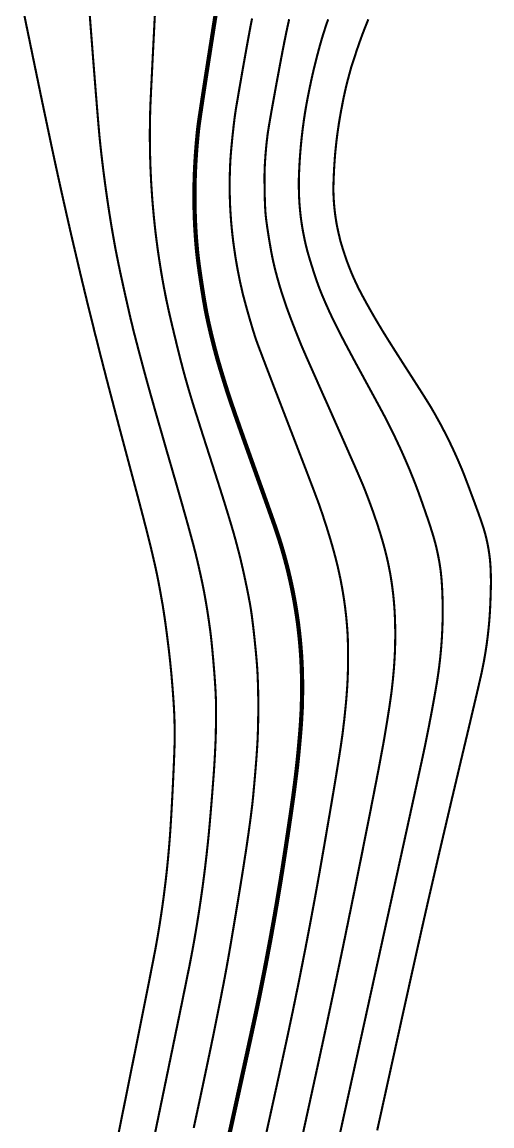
# Model space of a CAD drawing. Extents: x 36524600 to 36525730, y 2746759 to 2747713.
# Drawn here: x 36525146.81 to 36525163.56, y 2747633.97 to 2747673.29 of the extents above; entities that cross this region are included whole.
import ezdxf

# ---------------------------------------------------------------- set-up
doc = ezdxf.new("R2010")
doc.units = 0
doc.header["$LTSCALE"] = 1000
doc.header["$MEASUREMENT"] = 0
doc.layers.add('DGX', color=251, linetype='Continuous')

# ---------------------------------------------------------------- blocks, each defined once
blk = doc.blocks.new('dxt')
at = {"layer": 'DGX', "color": 253, "linetype": 'Continuous', "flags": 128}
for points, const_width in [([(36525159.155, 2747673.393), (36525159.111, 2747673.284), (36525159.064, 2747673.167), (36525159.016, 2747673.045), (36525158.969, 2747672.924), (36525158.923, 2747672.802), (36525158.879, 2747672.68), (36525158.835, 2747672.557), (36525158.792, 2747672.434), (36525158.75, 2747672.311), (36525158.709, 2747672.187), (36525158.671, 2747672.071), (36525158.638, 2747671.97), (36525158.61, 2747671.885), (36525158.587, 2747671.815), (36525158.569, 2747671.76), (36525158.557, 2747671.721), (36525158.549, 2747671.697), (36525158.546, 2747671.689), (36525158.545, 2747671.684), (36525158.541, 2747671.672), (36525158.536, 2747671.651), (36525158.528, 2747671.623), (36525158.518, 2747671.587), (36525158.506, 2747671.544), (36525158.492, 2747671.492), (36525158.476, 2747671.433), (36525158.459, 2747671.37), (36525158.442, 2747671.306), (36525158.425, 2747671.243), (36525158.409, 2747671.18), (36525158.393, 2747671.116), (36525158.377, 2747671.053), (36525158.361, 2747670.989), (36525158.346, 2747670.925), (36525158.33, 2747670.857), (36525158.313, 2747670.781), (36525158.295, 2747670.697), (36525158.275, 2747670.605), (36525158.255, 2747670.505), (36525158.234, 2747670.396), (36525158.211, 2747670.28), (36525158.187, 2747670.155), (36525158.163, 2747670.026), (36525158.141, 2747669.897), (36525158.119, 2747669.768), (36525158.098, 2747669.638), (36525158.079, 2747669.508), (36525158.06, 2747669.378), (36525158.043, 2747669.247), (36525158.026, 2747669.117), (36525158.011, 2747668.986), (36525157.997, 2747668.854), (36525157.983, 2747668.723), (36525157.971, 2747668.591), (36525157.96, 2747668.459), (36525157.951, 2747668.326), (36525157.942, 2747668.194), (36525157.934, 2747668.061), (36525157.928, 2747667.932), (36525157.922, 2747667.812), (36525157.918, 2747667.7), (36525157.914, 2747667.597), (36525157.911, 2747667.502), (36525157.91, 2747667.416), (36525157.91, 2747667.339), (36525157.91, 2747667.27), (36525157.911, 2747667.205), (36525157.913, 2747667.14), (36525157.916, 2747667.076), (36525157.919, 2747667.011), (36525157.923, 2747666.947), (36525157.927, 2747666.883), (36525157.932, 2747666.818), (36525157.937, 2747666.754), (36525157.943, 2747666.689), (36525157.95, 2747666.625), (36525157.957, 2747666.561), (36525157.965, 2747666.497), (36525157.973, 2747666.433), (36525157.982, 2747666.369), (36525157.991, 2747666.305), (36525158.002, 2747666.241), (36525158.012, 2747666.177), (36525158.023, 2747666.114), (36525158.035, 2747666.05), (36525158.048, 2747665.987), (36525158.061, 2747665.924), (36525158.074, 2747665.86), (36525158.088, 2747665.797), (36525158.103, 2747665.734), (36525158.117, 2747665.675), (36525158.129, 2747665.624), (36525158.139, 2747665.581), (36525158.148, 2747665.546), (36525158.154, 2747665.518), (36525158.159, 2747665.498), (36525158.162, 2747665.486), (36525158.163, 2747665.482), (36525158.164, 2747665.478), (36525158.168, 2747665.467), (36525158.174, 2747665.447), (36525158.182, 2747665.42), (36525158.193, 2747665.385), (36525158.206, 2747665.343), (36525158.221, 2747665.292), (36525158.239, 2747665.234), (36525158.258, 2747665.172), (36525158.278, 2747665.111), (36525158.298, 2747665.049), (36525158.318, 2747664.988), (36525158.339, 2747664.926), (36525158.36, 2747664.865), (36525158.382, 2747664.804), (36525158.404, 2747664.743), (36525158.427, 2747664.683), (36525158.45, 2747664.622), (36525158.473, 2747664.562), (36525158.497, 2747664.502), (36525158.521, 2747664.442), (36525158.546, 2747664.382), (36525158.571, 2747664.322), (36525158.597, 2747664.263), (36525158.622, 2747664.203), (36525158.649, 2747664.144), (36525158.676, 2747664.085), (36525158.703, 2747664.026), (36525158.73, 2747663.968), (36525158.758, 2747663.909), (36525158.786, 2747663.851), (36525158.815, 2747663.793), (36525158.846, 2747663.732), (36525158.882, 2747663.664), (36525158.921, 2747663.588), (36525158.966, 2747663.506), (36525159.014, 2747663.417), (36525159.067, 2747663.321), (36525159.124, 2747663.218), (36525159.186, 2747663.108), (36525159.249, 2747662.995), (36525159.314, 2747662.882), (36525159.379, 2747662.77), (36525159.445, 2747662.658), (36525159.511, 2747662.546), (36525159.578, 2747662.435), (36525159.645, 2747662.323), (36525159.713, 2747662.213), (36525159.787, 2747662.093), (36525159.873, 2747661.956), (36525159.97, 2747661.802), (36525160.079, 2747661.63), (36525160.2, 2747661.44), (36525160.332, 2747661.233), (36525160.476, 2747661.008), (36525160.632, 2747660.766), (36525160.785, 2747660.527), (36525160.922, 2747660.313), (36525161.043, 2747660.124), (36525161.147, 2747659.96), (36525161.235, 2747659.82), (36525161.307, 2747659.705), (36525161.363, 2747659.615), (36525161.402, 2747659.549), (36525161.433, 2747659.496), (36525161.464, 2747659.443), (36525161.495, 2747659.389), (36525161.526, 2747659.336), (36525161.556, 2747659.282), (36525161.586, 2747659.228), (36525161.616, 2747659.174), (36525161.646, 2747659.12), (36525161.676, 2747659.066), (36525161.705, 2747659.012), (36525161.735, 2747658.958), (36525161.764, 2747658.904), (36525161.792, 2747658.849), (36525161.821, 2747658.795), (36525161.85, 2747658.74), (36525161.878, 2747658.685), (36525161.906, 2747658.63), (36525161.934, 2747658.575), (36525161.962, 2747658.52), (36525161.989, 2747658.465), (36525162.017, 2747658.41), (36525162.044, 2747658.354), (36525162.071, 2747658.299), (36525162.098, 2747658.243), (36525162.124, 2747658.188), (36525162.15, 2747658.132), (36525162.177, 2747658.076), (36525162.203, 2747658.02), (36525162.229, 2747657.964), (36525162.254, 2747657.908), (36525162.28, 2747657.852), (36525162.305, 2747657.796), (36525162.33, 2747657.739), (36525162.355, 2747657.683), (36525162.379, 2747657.627), (36525162.404, 2747657.57), (36525162.428, 2747657.513), (36525162.452, 2747657.457), (36525162.476, 2747657.4), (36525162.5, 2747657.343), (36525162.526, 2747657.277), (36525162.559, 2747657.195), (36525162.598, 2747657.095), (36525162.642, 2747656.978), (36525162.693, 2747656.845), (36525162.75, 2747656.694), (36525162.812, 2747656.526), (36525162.881, 2747656.341), (36525162.95, 2747656.156), (36525163.012, 2747655.987), (36525163.068, 2747655.834), (36525163.117, 2747655.697), (36525163.16, 2747655.576), (36525163.196, 2747655.472), (36525163.226, 2747655.383), (36525163.249, 2747655.311), (36525163.269, 2747655.247), (36525163.288, 2747655.182), (36525163.307, 2747655.118), (36525163.324, 2747655.053), (36525163.341, 2747654.988), (36525163.358, 2747654.922), (36525163.373, 2747654.857), (36525163.388, 2747654.791), (36525163.402, 2747654.725), (36525163.415, 2747654.659), (36525163.427, 2747654.593), (36525163.439, 2747654.527), (36525163.45, 2747654.46), (36525163.46, 2747654.394), (36525163.469, 2747654.327), (36525163.478, 2747654.26), (36525163.486, 2747654.194), (36525163.493, 2747654.127), (36525163.499, 2747654.06), (36525163.505, 2747653.993), (36525163.509, 2747653.926), (36525163.513, 2747653.858), (36525163.517, 2747653.791), (36525163.519, 2747653.724), (36525163.521, 2747653.657), (36525163.523, 2747653.59), (36525163.524, 2747653.524), (36525163.525, 2747653.458), (36525163.525, 2747653.393), (36525163.525, 2747653.328), (36525163.525, 2747653.263), (36525163.524, 2747653.199), (36525163.523, 2747653.133), (36525163.521, 2747653.062), (36525163.519, 2747652.987), (36525163.517, 2747652.908), (36525163.514, 2747652.824), (36525163.511, 2747652.735), (36525163.507, 2747652.642), (36525163.503, 2747652.545), (36525163.499, 2747652.445), (36525163.494, 2747652.346), (36525163.488, 2747652.246), (36525163.481, 2747652.147), (36525163.474, 2747652.048), (36525163.466, 2747651.948), (36525163.457, 2747651.849), (36525163.448, 2747651.75), (36525163.438, 2747651.651), (36525163.427, 2747651.552), (36525163.416, 2747651.453), (36525163.404, 2747651.354), (36525163.391, 2747651.255), (36525163.378, 2747651.156), (36525163.364, 2747651.058), (36525163.349, 2747650.959), (36525163.333, 2747650.861), (36525163.317, 2747650.762), (36525163.3, 2747650.664), (36525163.283, 2747650.566), (36525163.265, 2747650.468), (36525163.246, 2747650.37), (36525163.226, 2747650.272), (36525163.206, 2747650.175), (36525163.177, 2747650.04), (36525163.129, 2747649.831), (36525163.064, 2747649.548), (36525162.98, 2747649.191), (36525162.878, 2747648.759), (36525162.759, 2747648.253), (36525162.621, 2747647.673), (36525162.465, 2747647.018), (36525162.303, 2747646.333), (36525162.143, 2747645.66), (36525161.988, 2747644.999), (36525161.836, 2747644.351), (36525161.687, 2747643.715), (36525161.543, 2747643.092), (36525161.402, 2747642.481), (36525161.264, 2747641.883), (36525161.111, 2747641.211), (36525160.924, 2747640.379), (36525160.702, 2747639.386), (36525160.446, 2747638.233), (36525160.156, 2747636.921), (36525159.831, 2747635.448), (36525159.471, 2747633.815)], 0.075), ([(36525157.722, 2747673.394), (36525157.7, 2747673.33), (36525157.678, 2747673.265), (36525157.656, 2747673.201), (36525157.634, 2747673.136), (36525157.613, 2747673.071), (36525157.592, 2747673.006), (36525157.571, 2747672.941), (36525157.551, 2747672.877), (36525157.53, 2747672.811), (36525157.509, 2747672.742), (36525157.486, 2747672.665), (36525157.462, 2747672.579), (36525157.435, 2747672.484), (36525157.407, 2747672.382), (36525157.377, 2747672.271), (36525157.345, 2747672.151), (36525157.312, 2747672.023), (36525157.278, 2747671.891), (36525157.245, 2747671.759), (36525157.213, 2747671.627), (36525157.181, 2747671.494), (36525157.151, 2747671.361), (36525157.121, 2747671.228), (36525157.093, 2747671.095), (36525157.065, 2747670.961), (36525157.039, 2747670.832), (36525157.015, 2747670.711), (36525156.992, 2747670.598), (36525156.972, 2747670.493), (36525156.954, 2747670.396), (36525156.938, 2747670.308), (36525156.924, 2747670.228), (36525156.912, 2747670.156), (36525156.901, 2747670.088), (36525156.89, 2747670.021), (36525156.88, 2747669.953), (36525156.869, 2747669.885), (36525156.859, 2747669.817), (36525156.85, 2747669.749), (36525156.84, 2747669.682), (36525156.831, 2747669.614), (36525156.822, 2747669.546), (36525156.813, 2747669.478), (36525156.805, 2747669.41), (36525156.797, 2747669.343), (36525156.789, 2747669.275), (36525156.781, 2747669.207), (36525156.774, 2747669.139), (36525156.767, 2747669.071), (36525156.76, 2747669.003), (36525156.753, 2747668.935), (36525156.747, 2747668.867), (36525156.741, 2747668.798), (36525156.735, 2747668.73), (36525156.729, 2747668.662), (36525156.724, 2747668.594), (36525156.719, 2747668.526), (36525156.714, 2747668.458), (36525156.71, 2747668.389), (36525156.705, 2747668.321), (36525156.701, 2747668.253), (36525156.698, 2747668.185), (36525156.694, 2747668.116), (36525156.691, 2747668.048), (36525156.688, 2747667.98), (36525156.685, 2747667.915), (36525156.683, 2747667.86), (36525156.681, 2747667.812), (36525156.679, 2747667.773), (36525156.678, 2747667.742), (36525156.677, 2747667.719), (36525156.677, 2747667.705), (36525156.677, 2747667.698), (36525156.676, 2747667.692), (36525156.677, 2747667.678), (36525156.677, 2747667.656), (36525156.677, 2747667.625), (36525156.677, 2747667.586), (36525156.677, 2747667.54), (36525156.677, 2747667.484), (36525156.677, 2747667.421), (36525156.678, 2747667.354), (36525156.679, 2747667.287), (36525156.681, 2747667.22), (36525156.683, 2747667.152), (36525156.685, 2747667.085), (36525156.688, 2747667.018), (36525156.692, 2747666.951), (36525156.696, 2747666.884), (36525156.7, 2747666.817), (36525156.706, 2747666.749), (36525156.711, 2747666.682), (36525156.717, 2747666.615), (36525156.724, 2747666.549), (36525156.731, 2747666.482), (36525156.738, 2747666.415), (36525156.746, 2747666.348), (36525156.755, 2747666.281), (36525156.764, 2747666.215), (36525156.774, 2747666.148), (36525156.784, 2747666.082), (36525156.794, 2747666.015), (36525156.805, 2747665.949), (36525156.817, 2747665.883), (36525156.829, 2747665.816), (36525156.842, 2747665.75), (36525156.855, 2747665.684), (36525156.868, 2747665.618), (36525156.882, 2747665.552), (36525156.896, 2747665.486), (36525156.911, 2747665.42), (36525156.926, 2747665.354), (36525156.942, 2747665.288), (36525156.96, 2747665.218), (36525156.98, 2747665.141), (36525157.004, 2747665.056), (36525157.031, 2747664.963), (36525157.061, 2747664.862), (36525157.094, 2747664.754), (36525157.13, 2747664.638), (36525157.169, 2747664.514), (36525157.209, 2747664.391), (36525157.246, 2747664.275), (36525157.282, 2747664.168), (36525157.316, 2747664.069), (36525157.348, 2747663.979), (36525157.378, 2747663.896), (36525157.405, 2747663.822), (36525157.431, 2747663.755), (36525157.456, 2747663.693), (36525157.482, 2747663.631), (36525157.507, 2747663.569), (36525157.533, 2747663.507), (36525157.559, 2747663.446), (36525157.586, 2747663.384), (36525157.612, 2747663.323), (36525157.639, 2747663.261), (36525157.667, 2747663.2), (36525157.694, 2747663.138), (36525157.722, 2747663.077), (36525157.749, 2747663.016), (36525157.777, 2747662.955), (36525157.806, 2747662.894), (36525157.834, 2747662.833), (36525157.862, 2747662.773), (36525157.893, 2747662.708), (36525157.928, 2747662.637), (36525157.967, 2747662.558), (36525158.01, 2747662.471), (36525158.057, 2747662.378), (36525158.109, 2747662.277), (36525158.164, 2747662.169), (36525158.224, 2747662.053), (36525158.291, 2747661.924), (36525158.37, 2747661.775), (36525158.46, 2747661.606), (36525158.561, 2747661.417), (36525158.673, 2747661.208), (36525158.797, 2747660.979), (36525158.933, 2747660.73), (36525159.079, 2747660.461), (36525159.224, 2747660.196), (36525159.353, 2747659.959), (36525159.467, 2747659.749), (36525159.566, 2747659.566), (36525159.649, 2747659.412), (36525159.717, 2747659.285), (36525159.77, 2747659.185), (36525159.807, 2747659.113), (36525159.837, 2747659.055), (36525159.866, 2747658.997), (36525159.895, 2747658.939), (36525159.925, 2747658.88), (36525159.954, 2747658.822), (36525159.982, 2747658.763), (36525160.011, 2747658.705), (36525160.04, 2747658.646), (36525160.068, 2747658.587), (36525160.097, 2747658.528), (36525160.125, 2747658.469), (36525160.153, 2747658.41), (36525160.181, 2747658.351), (36525160.208, 2747658.292), (36525160.236, 2747658.233), (36525160.264, 2747658.174), (36525160.291, 2747658.115), (36525160.318, 2747658.055), (36525160.345, 2747657.996), (36525160.372, 2747657.936), (36525160.398, 2747657.877), (36525160.425, 2747657.817), (36525160.451, 2747657.757), (36525160.477, 2747657.698), (36525160.503, 2747657.638), (36525160.529, 2747657.578), (36525160.555, 2747657.518), (36525160.58, 2747657.458), (36525160.606, 2747657.397), (36525160.631, 2747657.337), (36525160.656, 2747657.277), (36525160.68, 2747657.216), (36525160.705, 2747657.156), (36525160.729, 2747657.096), (36525160.754, 2747657.035), (36525160.778, 2747656.974), (36525160.802, 2747656.913), (36525160.825, 2747656.853), (36525160.849, 2747656.792), (36525160.872, 2747656.731), (36525160.897, 2747656.664), (36525160.926, 2747656.587), (36525160.958, 2747656.499), (36525160.993, 2747656.4), (36525161.032, 2747656.291), (36525161.075, 2747656.17), (36525161.121, 2747656.039), (36525161.17, 2747655.897), (36525161.22, 2747655.754), (36525161.266, 2747655.62), (36525161.308, 2747655.495), (36525161.346, 2747655.379), (36525161.382, 2747655.272), (36525161.413, 2747655.174), (36525161.441, 2747655.085), (36525161.465, 2747655.005), (36525161.488, 2747654.929), (36525161.509, 2747654.853), (36525161.53, 2747654.777), (36525161.55, 2747654.701), (36525161.569, 2747654.625), (36525161.587, 2747654.548), (36525161.605, 2747654.471), (36525161.622, 2747654.394), (36525161.638, 2747654.317), (36525161.653, 2747654.24), (36525161.668, 2747654.163), (36525161.682, 2747654.085), (36525161.695, 2747654.007), (36525161.707, 2747653.93), (36525161.719, 2747653.852), (36525161.73, 2747653.774), (36525161.74, 2747653.694), (36525161.749, 2747653.61), (36525161.758, 2747653.522), (36525161.766, 2747653.431), (36525161.773, 2747653.336), (36525161.78, 2747653.237), (36525161.786, 2747653.134), (36525161.791, 2747653.028), (36525161.795, 2747652.92), (36525161.799, 2747652.814), (36525161.802, 2747652.71), (36525161.804, 2747652.608), (36525161.806, 2747652.508), (36525161.807, 2747652.409), (36525161.807, 2747652.313), (36525161.807, 2747652.218), (36525161.806, 2747652.124), (36525161.804, 2747652.03), (36525161.802, 2747651.935), (36525161.799, 2747651.841), (36525161.796, 2747651.748), (36525161.792, 2747651.654), (36525161.788, 2747651.56), (36525161.783, 2747651.466), (36525161.778, 2747651.372), (36525161.772, 2747651.278), (36525161.765, 2747651.184), (36525161.758, 2747651.09), (36525161.751, 2747650.997), (36525161.742, 2747650.903), (36525161.734, 2747650.809), (36525161.724, 2747650.716), (36525161.715, 2747650.622), (36525161.704, 2747650.528), (36525161.693, 2747650.434), (36525161.682, 2747650.34), (36525161.669, 2747650.246), (36525161.657, 2747650.152), (36525161.643, 2747650.057), (36525161.629, 2747649.963), (36525161.614, 2747649.862), (36525161.596, 2747649.75), (36525161.575, 2747649.627), (36525161.552, 2747649.492), (36525161.526, 2747649.345), (36525161.498, 2747649.187), (36525161.467, 2747649.017), (36525161.434, 2747648.835), (36525161.399, 2747648.648), (36525161.363, 2747648.461), (36525161.327, 2747648.274), (36525161.291, 2747648.088), (36525161.254, 2747647.901), (36525161.216, 2747647.714), (36525161.178, 2747647.528), (36525161.139, 2747647.342), (36525161.061, 2747646.978), (36525160.905, 2747646.261), (36525160.671, 2747645.19), (36525160.358, 2747643.765), (36525159.967, 2747641.987), (36525159.498, 2747639.854), (36525158.951, 2747637.368), (36525158.325, 2747634.528), (36525157.7, 2747631.691)], 0.075), ([(36525156.331, 2747673.396), (36525156.308, 2747673.289), (36525156.282, 2747673.173), (36525156.256, 2747673.048), (36525156.227, 2747672.915), (36525156.196, 2747672.764), (36525156.16, 2747672.587), (36525156.12, 2747672.383), (36525156.076, 2747672.153), (36525156.027, 2747671.896), (36525155.974, 2747671.612), (36525155.916, 2747671.302), (36525155.854, 2747670.966), (36525155.794, 2747670.633), (36525155.74, 2747670.336), (36525155.693, 2747670.073), (36525155.653, 2747669.845), (36525155.62, 2747669.653), (36525155.594, 2747669.495), (36525155.575, 2747669.372), (36525155.562, 2747669.284), (36525155.553, 2747669.214), (36525155.545, 2747669.143), (36525155.537, 2747669.072), (36525155.529, 2747669.002), (36525155.521, 2747668.931), (36525155.514, 2747668.861), (36525155.507, 2747668.79), (36525155.501, 2747668.719), (36525155.495, 2747668.649), (36525155.489, 2747668.578), (36525155.484, 2747668.507), (36525155.479, 2747668.436), (36525155.474, 2747668.365), (36525155.469, 2747668.295), (36525155.465, 2747668.224), (36525155.462, 2747668.153), (36525155.458, 2747668.077), (36525155.456, 2747667.993), (36525155.454, 2747667.9), (36525155.453, 2747667.798), (36525155.453, 2747667.687), (36525155.454, 2747667.568), (36525155.455, 2747667.439), (36525155.457, 2747667.302), (36525155.459, 2747667.165), (36525155.463, 2747667.036), (36525155.466, 2747666.917), (36525155.47, 2747666.807), (36525155.475, 2747666.705), (36525155.48, 2747666.613), (36525155.485, 2747666.53), (36525155.491, 2747666.455), (36525155.499, 2747666.381), (36525155.508, 2747666.299), (36525155.519, 2747666.207), (36525155.533, 2747666.107), (36525155.548, 2747665.998), (36525155.566, 2747665.881), (36525155.585, 2747665.755), (36525155.606, 2747665.62), (36525155.628, 2747665.486), (36525155.65, 2747665.36), (36525155.67, 2747665.244), (36525155.689, 2747665.136), (36525155.708, 2747665.037), (36525155.725, 2747664.947), (36525155.742, 2747664.865), (36525155.758, 2747664.793), (36525155.773, 2747664.725), (36525155.789, 2747664.657), (36525155.805, 2747664.59), (36525155.822, 2747664.522), (36525155.839, 2747664.454), (36525155.856, 2747664.387), (36525155.874, 2747664.32), (36525155.892, 2747664.252), (36525155.91, 2747664.185), (36525155.929, 2747664.118), (36525155.948, 2747664.051), (36525155.967, 2747663.984), (36525155.986, 2747663.917), (36525156.006, 2747663.851), (36525156.027, 2747663.784), (36525156.047, 2747663.718), (36525156.068, 2747663.651), (36525156.089, 2747663.585), (36525156.111, 2747663.519), (36525156.133, 2747663.452), (36525156.155, 2747663.386), (36525156.177, 2747663.32), (36525156.199, 2747663.254), (36525156.222, 2747663.188), (36525156.247, 2747663.118), (36525156.275, 2747663.041), (36525156.307, 2747662.955), (36525156.342, 2747662.861), (36525156.38, 2747662.759), (36525156.422, 2747662.649), (36525156.468, 2747662.531), (36525156.517, 2747662.405), (36525156.566, 2747662.279), (36525156.613, 2747662.162), (36525156.656, 2747662.053), (36525156.697, 2747661.952), (36525156.735, 2747661.859), (36525156.769, 2747661.774), (36525156.801, 2747661.698), (36525156.831, 2747661.63), (36525156.872, 2747661.536), (36525156.939, 2747661.382), (36525157.034, 2747661.169), (36525157.155, 2747660.895), (36525157.303, 2747660.562), (36525157.477, 2747660.169), (36525157.679, 2747659.717), (36525157.907, 2747659.204), (36525158.135, 2747658.69), (36525158.337, 2747658.234), (36525158.513, 2747657.835), (36525158.664, 2747657.494), (36525158.788, 2747657.21), (36525158.886, 2747656.984), (36525158.957, 2747656.815), (36525159.003, 2747656.703), (36525159.036, 2747656.62), (36525159.068, 2747656.537), (36525159.1, 2747656.454), (36525159.132, 2747656.371), (36525159.164, 2747656.287), (36525159.195, 2747656.204), (36525159.226, 2747656.12), (36525159.256, 2747656.036), (36525159.287, 2747655.952), (36525159.317, 2747655.868), (36525159.346, 2747655.784), (36525159.376, 2747655.699), (36525159.405, 2747655.614), (36525159.434, 2747655.529), (36525159.463, 2747655.444), (36525159.491, 2747655.359), (36525159.519, 2747655.273), (36525159.546, 2747655.187), (36525159.573, 2747655.102), (36525159.6, 2747655.017), (36525159.625, 2747654.931), (36525159.65, 2747654.846), (36525159.675, 2747654.761), (36525159.699, 2747654.676), (36525159.722, 2747654.591), (36525159.745, 2747654.506), (36525159.767, 2747654.42), (36525159.789, 2747654.335), (36525159.809, 2747654.249), (36525159.829, 2747654.163), (36525159.849, 2747654.077), (36525159.867, 2747653.991), (36525159.885, 2747653.905), (36525159.902, 2747653.818), (36525159.919, 2747653.732), (36525159.935, 2747653.645), (36525159.95, 2747653.558), (36525159.964, 2747653.471), (36525159.978, 2747653.384), (36525159.991, 2747653.297), (36525160.004, 2747653.209), (36525160.015, 2747653.122), (36525160.026, 2747653.035), (36525160.037, 2747652.947), (36525160.046, 2747652.859), (36525160.055, 2747652.772), (36525160.063, 2747652.684), (36525160.071, 2747652.596), (36525160.078, 2747652.508), (36525160.084, 2747652.42), (36525160.09, 2747652.332), (36525160.095, 2747652.244), (36525160.099, 2747652.156), (36525160.103, 2747652.067), (36525160.106, 2747651.979), (36525160.109, 2747651.891), (36525160.111, 2747651.802), (36525160.113, 2747651.714), (36525160.114, 2747651.625), (36525160.114, 2747651.537), (36525160.114, 2747651.449), (36525160.114, 2747651.36), (36525160.113, 2747651.272), (36525160.112, 2747651.183), (36525160.11, 2747651.095), (36525160.107, 2747651.006), (36525160.104, 2747650.918), (36525160.101, 2747650.83), (36525160.097, 2747650.741), (36525160.092, 2747650.653), (36525160.087, 2747650.565), (36525160.082, 2747650.476), (36525160.075, 2747650.388), (36525160.069, 2747650.3), (36525160.062, 2747650.212), (36525160.054, 2747650.124), (36525160.046, 2747650.036), (36525160.038, 2747649.948), (36525160.029, 2747649.86), (36525160.019, 2747649.772), (36525160.01, 2747649.689), (36525160.002, 2747649.618), (36525159.995, 2747649.557), (36525159.99, 2747649.507), (36525159.985, 2747649.468), (36525159.982, 2747649.44), (36525159.98, 2747649.422), (36525159.979, 2747649.416), (36525159.978, 2747649.409), (36525159.976, 2747649.392), (36525159.972, 2747649.363), (36525159.966, 2747649.324), (36525159.959, 2747649.274), (36525159.95, 2747649.213), (36525159.94, 2747649.141), (36525159.928, 2747649.058), (36525159.915, 2747648.964), (36525159.899, 2747648.859), (36525159.881, 2747648.743), (36525159.861, 2747648.617), (36525159.839, 2747648.479), (36525159.815, 2747648.33), (36525159.789, 2747648.171), (36525159.76, 2747648), (36525159.728, 2747647.808), (36525159.688, 2747647.582), (36525159.64, 2747647.324), (36525159.586, 2747647.033), (36525159.525, 2747646.708), (36525159.456, 2747646.351), (36525159.38, 2747645.961), (36525159.297, 2747645.539), (36525159.21, 2747645.094), (36525159.119, 2747644.638), (36525159.026, 2747644.172), (36525158.931, 2747643.694), (36525158.833, 2747643.206), (36525158.732, 2747642.707), (36525158.629, 2747642.197), (36525158.523, 2747641.676), (36525158.415, 2747641.15), (36525158.307, 2747640.624), (36525158.198, 2747640.098), (36525158.088, 2747639.573), (36525157.978, 2747639.047), (36525157.867, 2747638.522), (36525157.755, 2747637.996), (36525157.643, 2747637.471), (36525157.515, 2747636.879), (36525157.357, 2747636.151), (36525157.169, 2747635.289), (36525156.951, 2747634.291), (36525156.703, 2747633.159)], 0.075), ([(36525155.009, 2747673.424), (36525154.981, 2747673.281), (36525154.951, 2747673.129), (36525154.919, 2747672.958), (36525154.884, 2747672.769), (36525154.846, 2747672.561), (36525154.805, 2747672.334), (36525154.761, 2747672.089), (36525154.714, 2747671.825), (36525154.664, 2747671.543), (36525154.616, 2747671.265), (36525154.572, 2747671.014), (36525154.533, 2747670.791), (36525154.5, 2747670.595), (36525154.471, 2747670.426), (36525154.447, 2747670.285), (36525154.428, 2747670.171), (36525154.415, 2747670.084), (36525154.403, 2747670.007), (36525154.391, 2747669.92), (36525154.379, 2747669.825), (36525154.366, 2747669.72), (36525154.352, 2747669.605), (36525154.339, 2747669.482), (36525154.324, 2747669.349), (36525154.309, 2747669.207), (36525154.295, 2747669.065), (36525154.282, 2747668.932), (36525154.27, 2747668.808), (36525154.26, 2747668.693), (36525154.251, 2747668.587), (36525154.244, 2747668.49), (36525154.238, 2747668.402), (36525154.233, 2747668.323), (36525154.229, 2747668.248), (36525154.226, 2747668.174), (36525154.223, 2747668.099), (36525154.22, 2747668.025), (36525154.218, 2747667.952), (36525154.216, 2747667.878), (36525154.214, 2747667.805), (36525154.213, 2747667.732), (36525154.211, 2747667.659), (36525154.211, 2747667.586), (36525154.21, 2747667.512), (36525154.21, 2747667.439), (36525154.211, 2747667.366), (36525154.211, 2747667.293), (36525154.212, 2747667.22), (36525154.214, 2747667.147), (36525154.215, 2747667.074), (36525154.217, 2747667.001), (36525154.22, 2747666.928), (36525154.222, 2747666.855), (36525154.225, 2747666.782), (36525154.229, 2747666.709), (36525154.232, 2747666.636), (36525154.237, 2747666.563), (36525154.241, 2747666.49), (36525154.246, 2747666.418), (36525154.251, 2747666.345), (36525154.256, 2747666.272), (36525154.262, 2747666.199), (36525154.268, 2747666.126), (36525154.275, 2747666.053), (36525154.281, 2747665.981), (36525154.289, 2747665.908), (36525154.296, 2747665.835), (36525154.304, 2747665.762), (36525154.312, 2747665.69), (36525154.321, 2747665.617), (36525154.329, 2747665.544), (36525154.338, 2747665.471), (36525154.348, 2747665.398), (36525154.358, 2747665.326), (36525154.368, 2747665.253), (36525154.378, 2747665.181), (36525154.389, 2747665.108), (36525154.4, 2747665.036), (36525154.411, 2747664.964), (36525154.422, 2747664.892), (36525154.434, 2747664.82), (36525154.446, 2747664.749), (36525154.459, 2747664.677), (36525154.471, 2747664.605), (36525154.484, 2747664.534), (36525154.497, 2747664.462), (36525154.511, 2747664.391), (36525154.525, 2747664.319), (36525154.539, 2747664.248), (36525154.554, 2747664.177), (36525154.568, 2747664.106), (36525154.583, 2747664.035), (36525154.599, 2747663.963), (36525154.615, 2747663.892), (36525154.631, 2747663.822), (36525154.647, 2747663.751), (36525154.663, 2747663.68), (36525154.682, 2747663.605), (36525154.703, 2747663.521), (36525154.727, 2747663.429), (36525154.754, 2747663.328), (36525154.784, 2747663.218), (36525154.816, 2747663.1), (36525154.852, 2747662.973), (36525154.891, 2747662.838), (36525154.93, 2747662.702), (36525154.967, 2747662.576), (36525155.002, 2747662.458), (36525155.034, 2747662.349), (36525155.065, 2747662.249), (36525155.094, 2747662.158), (36525155.12, 2747662.076), (36525155.144, 2747662.003), (36525155.182, 2747661.896), (36525155.249, 2747661.716), (36525155.346, 2747661.461), (36525155.471, 2747661.131), (36525155.626, 2747660.727), (36525155.81, 2747660.248), (36525156.024, 2747659.695), (36525156.266, 2747659.067), (36525156.509, 2747658.439), (36525156.723, 2747657.884), (36525156.909, 2747657.403), (36525157.065, 2747656.994), (36525157.193, 2747656.659), (36525157.292, 2747656.397), (36525157.363, 2747656.209), (36525157.405, 2747656.093), (36525157.432, 2747656.014), (36525157.459, 2747655.936), (36525157.486, 2747655.857), (36525157.513, 2747655.778), (36525157.539, 2747655.699), (36525157.565, 2747655.62), (36525157.591, 2747655.54), (36525157.617, 2747655.461), (36525157.643, 2747655.382), (36525157.668, 2747655.302), (36525157.693, 2747655.223), (36525157.718, 2747655.143), (36525157.742, 2747655.063), (36525157.767, 2747654.983), (36525157.791, 2747654.903), (36525157.815, 2747654.822), (36525157.838, 2747654.742), (36525157.862, 2747654.662), (36525157.884, 2747654.581), (36525157.907, 2747654.501), (36525157.929, 2747654.421), (36525157.951, 2747654.34), (36525157.972, 2747654.26), (36525157.993, 2747654.18), (36525158.013, 2747654.099), (36525158.033, 2747654.019), (36525158.053, 2747653.938), (36525158.072, 2747653.858), (36525158.09, 2747653.777), (36525158.109, 2747653.696), (36525158.126, 2747653.615), (36525158.143, 2747653.534), (36525158.16, 2747653.453), (36525158.176, 2747653.371), (36525158.192, 2747653.29), (36525158.207, 2747653.208), (36525158.222, 2747653.127), (36525158.236, 2747653.045), (36525158.25, 2747652.963), (36525158.263, 2747652.882), (36525158.276, 2747652.8), (36525158.289, 2747652.718), (36525158.3, 2747652.636), (36525158.312, 2747652.554), (36525158.323, 2747652.471), (36525158.333, 2747652.389), (36525158.343, 2747652.307), (36525158.353, 2747652.224), (36525158.362, 2747652.142), (36525158.37, 2747652.06), (36525158.378, 2747651.977), (36525158.386, 2747651.894), (36525158.393, 2747651.812), (36525158.399, 2747651.729), (36525158.405, 2747651.646), (36525158.411, 2747651.564), (36525158.416, 2747651.476), (36525158.421, 2747651.377), (36525158.424, 2747651.269), (36525158.427, 2747651.15), (36525158.429, 2747651.02), (36525158.431, 2747650.88), (36525158.432, 2747650.73), (36525158.432, 2747650.569), (36525158.431, 2747650.403), (36525158.428, 2747650.237), (36525158.423, 2747650.071), (36525158.417, 2747649.905), (36525158.409, 2747649.739), (36525158.399, 2747649.573), (36525158.387, 2747649.406), (36525158.374, 2747649.24), (36525158.36, 2747649.073), (36525158.344, 2747648.907), (36525158.327, 2747648.741), (36525158.31, 2747648.575), (36525158.292, 2747648.409), (36525158.272, 2747648.243), (36525158.252, 2747648.077), (36525158.231, 2747647.912), (36525158.206, 2747647.731), (36525158.175, 2747647.519), (36525158.138, 2747647.276), (36525158.095, 2747647.003), (36525158.046, 2747646.698), (36525157.991, 2747646.363), (36525157.93, 2747645.997), (36525157.863, 2747645.6), (36525157.795, 2747645.197), (36525157.729, 2747644.816), (36525157.667, 2747644.455), (36525157.609, 2747644.115), (36525157.553, 2747643.795), (36525157.501, 2747643.497), (36525157.452, 2747643.219), (36525157.407, 2747642.961), (36525157.362, 2747642.714), (36525157.318, 2747642.467), (36525157.273, 2747642.22), (36525157.228, 2747641.973), (36525157.182, 2747641.727), (36525157.136, 2747641.48), (36525157.09, 2747641.233), (36525157.043, 2747640.987), (36525156.996, 2747640.74), (36525156.949, 2747640.494), (36525156.901, 2747640.247), (36525156.853, 2747640.001), (36525156.804, 2747639.755), (36525156.755, 2747639.509), (36525156.706, 2747639.263), (36525156.657, 2747639.017), (36525156.607, 2747638.771), (36525156.556, 2747638.525), (36525156.506, 2747638.279), (36525156.455, 2747638.033), (36525156.403, 2747637.788), (36525156.351, 2747637.542), (36525156.299, 2747637.296), (36525156.247, 2747637.051), (36525156.174, 2747636.716), (36525156.062, 2747636.201), (36525155.91, 2747635.506), (36525155.718, 2747634.632), (36525155.486, 2747633.579)], 0.075), ([(36525153.786, 2747674.047), (36525153.66, 2747673.248), (36525153.536, 2747672.456), (36525153.427, 2747671.757), (36525153.333, 2747671.151), (36525153.254, 2747670.639), (36525153.191, 2747670.22), (36525153.142, 2747669.895), (36525153.109, 2747669.662), (36525153.092, 2747669.523), (36525153.081, 2747669.431), (36525153.072, 2747669.339), (36525153.063, 2747669.246), (36525153.054, 2747669.154), (36525153.045, 2747669.062), (36525153.037, 2747668.969), (36525153.029, 2747668.877), (36525153.022, 2747668.784), (36525153.015, 2747668.692), (36525153.008, 2747668.599), (36525153.002, 2747668.507), (36525152.996, 2747668.414), (36525152.99, 2747668.321), (36525152.985, 2747668.229), (36525152.981, 2747668.136), (36525152.976, 2747668.043), (36525152.972, 2747667.951), (36525152.969, 2747667.858), (36525152.965, 2747667.765), (36525152.963, 2747667.672), (36525152.96, 2747667.58), (36525152.958, 2747667.487), (36525152.957, 2747667.394), (36525152.955, 2747667.301), (36525152.955, 2747667.209), (36525152.954, 2747667.116), (36525152.954, 2747667.023), (36525152.955, 2747666.93), (36525152.956, 2747666.838), (36525152.957, 2747666.745), (36525152.959, 2747666.652), (36525152.961, 2747666.559), (36525152.964, 2747666.467), (36525152.967, 2747666.374), (36525152.97, 2747666.281), (36525152.974, 2747666.189), (36525152.978, 2747666.096), (36525152.983, 2747666.003), (36525152.988, 2747665.911), (36525152.994, 2747665.818), (36525153, 2747665.725), (36525153.006, 2747665.633), (36525153.013, 2747665.54), (36525153.021, 2747665.448), (36525153.028, 2747665.355), (36525153.037, 2747665.263), (36525153.045, 2747665.17), (36525153.054, 2747665.078), (36525153.065, 2747664.98), (36525153.078, 2747664.87), (36525153.093, 2747664.749), (36525153.11, 2747664.617), (36525153.13, 2747664.473), (36525153.152, 2747664.318), (36525153.177, 2747664.152), (36525153.204, 2747663.974), (36525153.231, 2747663.796), (36525153.258, 2747663.63), (36525153.283, 2747663.475), (36525153.307, 2747663.332), (36525153.33, 2747663.201), (36525153.351, 2747663.081), (36525153.372, 2747662.972), (36525153.391, 2747662.876), (36525153.41, 2747662.785), (36525153.429, 2747662.694), (36525153.449, 2747662.603), (36525153.469, 2747662.512), (36525153.49, 2747662.422), (36525153.51, 2747662.331), (36525153.532, 2747662.241), (36525153.553, 2747662.151), (36525153.575, 2747662.06), (36525153.597, 2747661.97), (36525153.62, 2747661.88), (36525153.643, 2747661.79), (36525153.666, 2747661.7), (36525153.69, 2747661.61), (36525153.714, 2747661.52), (36525153.738, 2747661.431), (36525153.764, 2747661.335), (36525153.794, 2747661.229), (36525153.828, 2747661.112), (36525153.866, 2747660.984), (36525153.908, 2747660.845), (36525153.953, 2747660.695), (36525154.003, 2747660.534), (36525154.056, 2747660.361), (36525154.119, 2747660.163), (36525154.198, 2747659.922), (36525154.294, 2747659.639), (36525154.406, 2747659.313), (36525154.535, 2747658.946), (36525154.68, 2747658.536), (36525154.841, 2747658.084), (36525155.018, 2747657.589), (36525155.194, 2747657.1), (36525155.351, 2747656.662), (36525155.489, 2747656.277), (36525155.608, 2747655.943), (36525155.708, 2747655.661), (36525155.789, 2747655.432), (36525155.851, 2747655.254), (36525155.894, 2747655.128), (36525155.927, 2747655.028), (36525155.96, 2747654.928), (36525155.992, 2747654.827), (36525156.023, 2747654.727), (36525156.054, 2747654.626), (36525156.084, 2747654.525), (36525156.113, 2747654.424), (36525156.142, 2747654.323), (36525156.171, 2747654.221), (36525156.198, 2747654.119), (36525156.225, 2747654.018), (36525156.252, 2747653.916), (36525156.278, 2747653.813), (36525156.303, 2747653.711), (36525156.327, 2747653.609), (36525156.351, 2747653.506), (36525156.375, 2747653.403), (36525156.397, 2747653.3), (36525156.42, 2747653.197), (36525156.441, 2747653.094), (36525156.462, 2747652.991), (36525156.482, 2747652.888), (36525156.502, 2747652.784), (36525156.521, 2747652.68), (36525156.539, 2747652.577), (36525156.557, 2747652.473), (36525156.574, 2747652.369), (36525156.59, 2747652.265), (36525156.606, 2747652.161), (36525156.621, 2747652.056), (36525156.636, 2747651.952), (36525156.65, 2747651.848), (36525156.663, 2747651.743), (36525156.676, 2747651.638), (36525156.688, 2747651.534), (36525156.699, 2747651.429), (36525156.71, 2747651.324), (36525156.72, 2747651.219), (36525156.729, 2747651.114), (36525156.738, 2747651.009), (36525156.746, 2747650.904), (36525156.754, 2747650.799), (36525156.761, 2747650.694), (36525156.767, 2747650.589), (36525156.772, 2747650.484), (36525156.777, 2747650.379), (36525156.782, 2747650.273), (36525156.785, 2747650.168), (36525156.788, 2747650.063), (36525156.791, 2747649.957), (36525156.792, 2747649.852), (36525156.794, 2747649.747), (36525156.794, 2747649.641), (36525156.794, 2747649.536), (36525156.793, 2747649.431), (36525156.792, 2747649.325), (36525156.79, 2747649.226), (36525156.788, 2747649.14), (36525156.787, 2747649.067), (36525156.786, 2747649.007), (36525156.785, 2747648.96), (36525156.785, 2747648.926), (36525156.784, 2747648.905), (36525156.784, 2747648.897), (36525156.784, 2747648.889), (36525156.782, 2747648.867), (36525156.781, 2747648.833), (36525156.778, 2747648.785), (36525156.775, 2747648.725), (36525156.771, 2747648.651), (36525156.766, 2747648.564), (36525156.76, 2747648.465), (36525156.754, 2747648.352), (36525156.745, 2747648.226), (36525156.735, 2747648.086), (36525156.722, 2747647.934), (36525156.708, 2747647.768), (36525156.692, 2747647.589), (36525156.675, 2747647.397), (36525156.655, 2747647.191), (36525156.633, 2747646.973), (36525156.608, 2747646.741), (36525156.579, 2747646.496), (36525156.547, 2747646.238), (36525156.512, 2747645.966), (36525156.474, 2747645.681), (36525156.432, 2747645.383), (36525156.387, 2747645.072), (36525156.341, 2747644.761), (36525156.297, 2747644.463), (36525156.254, 2747644.179), (36525156.213, 2747643.907), (36525156.174, 2747643.65), (36525156.136, 2747643.405), (36525156.1, 2747643.174), (36525156.065, 2747642.956), (36525156.031, 2747642.745), (36525155.997, 2747642.534), (36525155.962, 2747642.323), (36525155.926, 2747642.112), (36525155.891, 2747641.901), (36525155.854, 2747641.69), (36525155.818, 2747641.479), (36525155.781, 2747641.269), (36525155.743, 2747641.058), (36525155.705, 2747640.848), (36525155.667, 2747640.637), (36525155.628, 2747640.427), (36525155.588, 2747640.217), (36525155.549, 2747640.006), (36525155.509, 2747639.796), (36525155.468, 2747639.586), (36525155.427, 2747639.377), (36525155.385, 2747639.167), (36525155.343, 2747638.957), (36525155.301, 2747638.747), (36525155.258, 2747638.538), (36525155.215, 2747638.328), (36525155.171, 2747638.119), (36525155.127, 2747637.91), (36525155.06, 2747637.599), (36525154.948, 2747637.084), (36525154.791, 2747636.366), (36525154.588, 2747635.444), (36525154.341, 2747634.319), (36525154.048, 2747632.99)], 0.15), ([(36525151.562, 2747673.928), (36525151.511, 2747672.918), (36525151.468, 2747672.069), (36525151.434, 2747671.382), (36525151.408, 2747670.857), (36525151.391, 2747670.493), (36525151.382, 2747670.29), (36525151.378, 2747670.168), (36525151.375, 2747670.047), (36525151.372, 2747669.925), (36525151.369, 2747669.803), (36525151.367, 2747669.681), (36525151.366, 2747669.56), (36525151.365, 2747669.438), (36525151.365, 2747669.316), (36525151.365, 2747669.194), (36525151.365, 2747669.073), (36525151.366, 2747668.951), (36525151.368, 2747668.829), (36525151.37, 2747668.707), (36525151.372, 2747668.586), (36525151.375, 2747668.464), (36525151.379, 2747668.342), (36525151.383, 2747668.22), (36525151.387, 2747668.099), (36525151.392, 2747667.977), (36525151.398, 2747667.856), (36525151.404, 2747667.734), (36525151.41, 2747667.612), (36525151.417, 2747667.491), (36525151.425, 2747667.369), (36525151.433, 2747667.248), (36525151.441, 2747667.126), (36525151.45, 2747667.005), (36525151.46, 2747666.883), (36525151.47, 2747666.762), (36525151.481, 2747666.641), (36525151.492, 2747666.52), (36525151.503, 2747666.398), (36525151.515, 2747666.277), (36525151.528, 2747666.156), (36525151.541, 2747666.035), (36525151.554, 2747665.914), (36525151.568, 2747665.793), (36525151.583, 2747665.672), (36525151.598, 2747665.551), (36525151.614, 2747665.431), (36525151.63, 2747665.31), (36525151.646, 2747665.189), (36525151.663, 2747665.069), (36525151.681, 2747664.948), (36525151.699, 2747664.828), (36525151.718, 2747664.707), (36525151.737, 2747664.587), (36525151.756, 2747664.467), (36525151.776, 2747664.347), (36525151.797, 2747664.226), (36525151.818, 2747664.106), (36525151.84, 2747663.985), (36525151.862, 2747663.864), (36525151.885, 2747663.743), (36525151.909, 2747663.622), (36525151.933, 2747663.501), (36525151.959, 2747663.372), (36525151.99, 2747663.229), (36525152.024, 2747663.07), (36525152.063, 2747662.898), (36525152.107, 2747662.71), (36525152.154, 2747662.508), (36525152.206, 2747662.291), (36525152.262, 2747662.06), (36525152.318, 2747661.829), (36525152.371, 2747661.612), (36525152.422, 2747661.411), (36525152.469, 2747661.225), (36525152.513, 2747661.054), (36525152.554, 2747660.898), (36525152.592, 2747660.757), (36525152.627, 2747660.631), (36525152.66, 2747660.513), (36525152.694, 2747660.395), (36525152.728, 2747660.277), (36525152.763, 2747660.159), (36525152.798, 2747660.041), (36525152.833, 2747659.924), (36525152.869, 2747659.806), (36525152.905, 2747659.689), (36525152.947, 2747659.552), (36525153.002, 2747659.378), (36525153.07, 2747659.165), (36525153.149, 2747658.915), (36525153.241, 2747658.626), (36525153.346, 2747658.3), (36525153.463, 2747657.936), (36525153.593, 2747657.533), (36525153.723, 2747657.126), (36525153.844, 2747656.748), (36525153.954, 2747656.4), (36525154.054, 2747656.08), (36525154.143, 2747655.79), (36525154.223, 2747655.529), (36525154.292, 2747655.297), (36525154.351, 2747655.094), (36525154.404, 2747654.905), (36525154.455, 2747654.716), (36525154.505, 2747654.527), (36525154.554, 2747654.337), (36525154.601, 2747654.147), (36525154.646, 2747653.956), (36525154.689, 2747653.766), (36525154.732, 2747653.574), (36525154.771, 2747653.389), (36525154.808, 2747653.215), (36525154.841, 2747653.053), (36525154.871, 2747652.903), (36525154.898, 2747652.764), (36525154.922, 2747652.638), (36525154.943, 2747652.523), (36525154.96, 2747652.421), (36525154.976, 2747652.318), (36525154.992, 2747652.203), (36525155.01, 2747652.075), (36525155.027, 2747651.936), (36525155.046, 2747651.784), (36525155.065, 2747651.62), (36525155.084, 2747651.444), (36525155.104, 2747651.256), (36525155.123, 2747651.068), (36525155.141, 2747650.891), (36525155.156, 2747650.727), (36525155.17, 2747650.575), (36525155.181, 2747650.435), (36525155.191, 2747650.307), (36525155.198, 2747650.192), (36525155.204, 2747650.088), (36525155.208, 2747649.99), (36525155.212, 2747649.893), (36525155.216, 2747649.795), (36525155.219, 2747649.698), (36525155.222, 2747649.6), (36525155.225, 2747649.502), (36525155.227, 2747649.404), (36525155.228, 2747649.307), (36525155.229, 2747649.209), (36525155.23, 2747649.111), (36525155.231, 2747649.013), (36525155.231, 2747648.915), (36525155.231, 2747648.818), (36525155.23, 2747648.72), (36525155.229, 2747648.622), (36525155.228, 2747648.524), (36525155.227, 2747648.427), (36525155.225, 2747648.329), (36525155.223, 2747648.231), (36525155.22, 2747648.133), (36525155.217, 2747648.036), (36525155.214, 2747647.938), (36525155.21, 2747647.84), (36525155.206, 2747647.742), (36525155.201, 2747647.639), (36525155.194, 2747647.523), (36525155.186, 2747647.394), (36525155.177, 2747647.254), (36525155.166, 2747647.101), (36525155.153, 2747646.936), (36525155.139, 2747646.759), (36525155.124, 2747646.57), (36525155.108, 2747646.38), (36525155.092, 2747646.203), (36525155.077, 2747646.038), (36525155.063, 2747645.886), (36525155.05, 2747645.745), (36525155.037, 2747645.617), (36525155.025, 2747645.502), (36525155.014, 2747645.398), (36525155.001, 2747645.295), (36525154.987, 2747645.179), (36525154.971, 2747645.051), (36525154.952, 2747644.912), (36525154.932, 2747644.76), (36525154.909, 2747644.596), (36525154.885, 2747644.42), (36525154.858, 2747644.232), (36525154.828, 2747644.026), (36525154.794, 2747643.796), (36525154.754, 2747643.541), (36525154.711, 2747643.262), (36525154.663, 2747642.959), (36525154.61, 2747642.632), (36525154.553, 2747642.281), (36525154.491, 2747641.906), (36525154.429, 2747641.531), (36525154.37, 2747641.18), (36525154.315, 2747640.853), (36525154.264, 2747640.551), (36525154.216, 2747640.272), (36525154.172, 2747640.019), (36525154.131, 2747639.789), (36525154.094, 2747639.584), (36525154.056, 2747639.379), (36525154.013, 2747639.15), (36525153.964, 2747638.897), (36525153.91, 2747638.62), (36525153.851, 2747638.319), (36525153.786, 2747637.994), (36525153.716, 2747637.646), (36525153.641, 2747637.273), (36525153.55, 2747636.83), (36525153.433, 2747636.272), (36525153.291, 2747635.597), (36525153.123, 2747634.807), (36525152.928, 2747633.901)], 0.075), ([(36525149.201, 2747673.812), (36525149.249, 2747673.181), (36525149.303, 2747672.484), (36525149.357, 2747671.792), (36525149.406, 2747671.176), (36525149.449, 2747670.636), (36525149.487, 2747670.172), (36525149.519, 2747669.784), (36525149.546, 2747669.472), (36525149.567, 2747669.237), (36525149.583, 2747669.077), (36525149.596, 2747668.956), (36525149.609, 2747668.834), (36525149.622, 2747668.713), (36525149.636, 2747668.591), (36525149.65, 2747668.47), (36525149.665, 2747668.348), (36525149.679, 2747668.227), (36525149.694, 2747668.106), (36525149.709, 2747667.985), (36525149.725, 2747667.863), (36525149.741, 2747667.742), (36525149.757, 2747667.621), (36525149.773, 2747667.5), (36525149.79, 2747667.379), (36525149.807, 2747667.258), (36525149.824, 2747667.137), (36525149.841, 2747667.016), (36525149.859, 2747666.895), (36525149.877, 2747666.774), (36525149.895, 2747666.653), (36525149.914, 2747666.532), (36525149.933, 2747666.412), (36525149.952, 2747666.291), (36525149.972, 2747666.17), (36525149.992, 2747666.05), (36525150.012, 2747665.929), (36525150.033, 2747665.809), (36525150.054, 2747665.689), (36525150.075, 2747665.568), (36525150.096, 2747665.448), (36525150.118, 2747665.328), (36525150.14, 2747665.208), (36525150.165, 2747665.08), (36525150.193, 2747664.938), (36525150.225, 2747664.781), (36525150.261, 2747664.609), (36525150.3, 2747664.422), (36525150.343, 2747664.22), (36525150.391, 2747664.004), (36525150.441, 2747663.773), (36525150.493, 2747663.542), (36525150.542, 2747663.325), (36525150.588, 2747663.122), (36525150.631, 2747662.934), (36525150.671, 2747662.76), (36525150.709, 2747662.601), (36525150.744, 2747662.457), (36525150.776, 2747662.326), (36525150.809, 2747662.196), (36525150.846, 2747662.051), (36525150.888, 2747661.892), (36525150.933, 2747661.718), (36525150.983, 2747661.529), (36525151.037, 2747661.327), (36525151.095, 2747661.109), (36525151.157, 2747660.877), (36525151.229, 2747660.614), (36525151.315, 2747660.302), (36525151.417, 2747659.94), (36525151.533, 2747659.53), (36525151.664, 2747659.072), (36525151.81, 2747658.564), (36525151.97, 2747658.007), (36525152.146, 2747657.402), (36525152.32, 2747656.8), (36525152.476, 2747656.254), (36525152.615, 2747655.763), (36525152.737, 2747655.329), (36525152.841, 2747654.949), (36525152.928, 2747654.626), (36525152.997, 2747654.358), (36525153.048, 2747654.146), (36525153.09, 2747653.967), (36525153.128, 2747653.799), (36525153.163, 2747653.643), (36525153.195, 2747653.499), (36525153.223, 2747653.365), (36525153.249, 2747653.243), (36525153.271, 2747653.133), (36525153.29, 2747653.034), (36525153.308, 2747652.94), (36525153.325, 2747652.847), (36525153.342, 2747652.753), (36525153.358, 2747652.66), (36525153.374, 2747652.566), (36525153.39, 2747652.473), (36525153.405, 2747652.38), (36525153.42, 2747652.286), (36525153.434, 2747652.193), (36525153.449, 2747652.1), (36525153.462, 2747652.006), (36525153.476, 2747651.913), (36525153.489, 2747651.819), (36525153.502, 2747651.726), (36525153.515, 2747651.632), (36525153.527, 2747651.539), (36525153.539, 2747651.439), (36525153.552, 2747651.328), (36525153.565, 2747651.205), (36525153.579, 2747651.07), (36525153.593, 2747650.923), (36525153.607, 2747650.764), (36525153.623, 2747650.594), (36525153.638, 2747650.412), (36525153.653, 2747650.229), (36525153.667, 2747650.059), (36525153.679, 2747649.9), (36525153.689, 2747649.753), (36525153.698, 2747649.617), (36525153.705, 2747649.494), (36525153.711, 2747649.382), (36525153.715, 2747649.282), (36525153.719, 2747649.181), (36525153.721, 2747649.069), (36525153.723, 2747648.946), (36525153.724, 2747648.81), (36525153.724, 2747648.663), (36525153.723, 2747648.503), (36525153.722, 2747648.332), (36525153.719, 2747648.15), (36525153.716, 2747647.955), (36525153.71, 2747647.749), (36525153.701, 2747647.53), (36525153.69, 2747647.3), (36525153.677, 2747647.059), (36525153.662, 2747646.805), (36525153.644, 2747646.54), (36525153.623, 2747646.262), (36525153.602, 2747645.985), (36525153.581, 2747645.72), (36525153.561, 2747645.467), (36525153.541, 2747645.225), (36525153.521, 2747644.995), (36525153.502, 2747644.777), (36525153.483, 2747644.572), (36525153.465, 2747644.377), (36525153.446, 2747644.189), (36525153.427, 2747644.001), (36525153.406, 2747643.813), (36525153.386, 2747643.625), (36525153.364, 2747643.438), (36525153.342, 2747643.25), (36525153.319, 2747643.062), (36525153.295, 2747642.875), (36525153.271, 2747642.687), (36525153.246, 2747642.5), (36525153.22, 2747642.313), (36525153.193, 2747642.126), (36525153.166, 2747641.939), (36525153.138, 2747641.752), (36525153.109, 2747641.565), (36525153.08, 2747641.378), (36525153.049, 2747641.191), (36525153.019, 2747641.005), (36525152.987, 2747640.819), (36525152.955, 2747640.632), (36525152.922, 2747640.446), (36525152.888, 2747640.26), (36525152.853, 2747640.074), (36525152.818, 2747639.889), (36525152.763, 2747639.611), (36525152.669, 2747639.148), (36525152.537, 2747638.501), (36525152.366, 2747637.669), (36525152.156, 2747636.652), (36525151.908, 2747635.451), (36525151.621, 2747634.065), (36525151.295, 2747632.494)], 0.075), ([(36525146.845, 2747673.747), (36525146.961, 2747673.183), (36525147.093, 2747672.544), (36525147.228, 2747671.889), (36525147.355, 2747671.277), (36525147.473, 2747670.708), (36525147.583, 2747670.182), (36525147.685, 2747669.699), (36525147.778, 2747669.259), (36525147.862, 2747668.861), (36525147.938, 2747668.507), (36525148.01, 2747668.174), (36525148.083, 2747667.841), (36525148.156, 2747667.508), (36525148.23, 2747667.175), (36525148.305, 2747666.843), (36525148.38, 2747666.51), (36525148.455, 2747666.178), (36525148.531, 2747665.846), (36525148.608, 2747665.514), (36525148.686, 2747665.182), (36525148.764, 2747664.85), (36525148.842, 2747664.518), (36525148.921, 2747664.187), (36525149.001, 2747663.856), (36525149.081, 2747663.524), (36525149.162, 2747663.193), (36525149.244, 2747662.862), (36525149.326, 2747662.532), (36525149.408, 2747662.201), (36525149.492, 2747661.871), (36525149.575, 2747661.54), (36525149.66, 2747661.21), (36525149.745, 2747660.88), (36525149.83, 2747660.55), (36525149.919, 2747660.211), (36525150.013, 2747659.853), (36525150.112, 2747659.475), (36525150.217, 2747659.079), (36525150.327, 2747658.664), (36525150.443, 2747658.229), (36525150.564, 2747657.776), (36525150.69, 2747657.304), (36525150.814, 2747656.841), (36525150.927, 2747656.416), (36525151.029, 2747656.029), (36525151.121, 2747655.681), (36525151.201, 2747655.37), (36525151.271, 2747655.097), (36525151.33, 2747654.862), (36525151.379, 2747654.666), (36525151.42, 2747654.494), (36525151.458, 2747654.333), (36525151.493, 2747654.182), (36525151.526, 2747654.043), (36525151.555, 2747653.915), (36525151.58, 2747653.798), (36525151.603, 2747653.692), (36525151.623, 2747653.597), (36525151.641, 2747653.507), (36525151.659, 2747653.418), (36525151.676, 2747653.328), (36525151.693, 2747653.238), (36525151.71, 2747653.148), (36525151.727, 2747653.059), (36525151.743, 2747652.969), (36525151.759, 2747652.879), (36525151.774, 2747652.794), (36525151.787, 2747652.721), (36525151.798, 2747652.659), (36525151.807, 2747652.608), (36525151.814, 2747652.569), (36525151.819, 2747652.54), (36525151.822, 2747652.523), (36525151.823, 2747652.517), (36525151.824, 2747652.511), (36525151.827, 2747652.493), (36525151.831, 2747652.465), (36525151.837, 2747652.425), (36525151.845, 2747652.374), (36525151.855, 2747652.312), (36525151.866, 2747652.239), (36525151.879, 2747652.154), (36525151.894, 2747652.059), (36525151.909, 2747651.952), (36525151.926, 2747651.833), (36525151.943, 2747651.703), (36525151.962, 2747651.562), (36525151.981, 2747651.409), (36525152.002, 2747651.245), (36525152.024, 2747651.07), (36525152.046, 2747650.889), (36525152.066, 2747650.708), (36525152.086, 2747650.527), (36525152.105, 2747650.346), (36525152.123, 2747650.164), (36525152.14, 2747649.983), (36525152.155, 2747649.801), (36525152.17, 2747649.62), (36525152.184, 2747649.444), (36525152.196, 2747649.279), (36525152.207, 2747649.126), (36525152.216, 2747648.984), (36525152.224, 2747648.853), (36525152.23, 2747648.734), (36525152.235, 2747648.626), (36525152.239, 2747648.529), (36525152.242, 2747648.438), (36525152.244, 2747648.347), (36525152.246, 2747648.256), (36525152.247, 2747648.165), (36525152.248, 2747648.074), (36525152.249, 2747647.983), (36525152.25, 2747647.892), (36525152.249, 2747647.8), (36525152.248, 2747647.697), (36525152.246, 2747647.567), (36525152.241, 2747647.412), (36525152.235, 2747647.231), (36525152.227, 2747647.024), (36525152.217, 2747646.792), (36525152.205, 2747646.534), (36525152.192, 2747646.251), (36525152.178, 2747645.963), (36525152.164, 2747645.69), (36525152.15, 2747645.433), (36525152.137, 2747645.192), (36525152.124, 2747644.966), (36525152.111, 2747644.757), (36525152.099, 2747644.563), (36525152.086, 2747644.385), (36525152.074, 2747644.214), (36525152.06, 2747644.044), (36525152.046, 2747643.874), (36525152.031, 2747643.704), (36525152.016, 2747643.534), (36525151.999, 2747643.364), (36525151.982, 2747643.194), (36525151.964, 2747643.024), (36525151.945, 2747642.855), (36525151.926, 2747642.685), (36525151.905, 2747642.516), (36525151.884, 2747642.346), (36525151.862, 2747642.177), (36525151.84, 2747642.008), (36525151.816, 2747641.838), (36525151.792, 2747641.669), (36525151.767, 2747641.501), (36525151.741, 2747641.332), (36525151.715, 2747641.163), (36525151.688, 2747640.995), (36525151.66, 2747640.826), (36525151.631, 2747640.658), (36525151.601, 2747640.49), (36525151.571, 2747640.322), (36525151.521, 2747640.061), (36525151.434, 2747639.615), (36525151.309, 2747638.984), (36525151.145, 2747638.167), (36525150.945, 2747637.165), (36525150.706, 2747635.978), (36525150.429, 2747634.605), (36525150.115, 2747633.047)], 0.075)]:
    blk.add_lwpolyline(points, dxfattribs=dict(at, const_width=const_width))

msp = doc.modelspace()

# ---------------------------------------------------------------- block references
msp.add_blockref('dxt', (0, 0))

doc.saveas('drawing.dxf')
